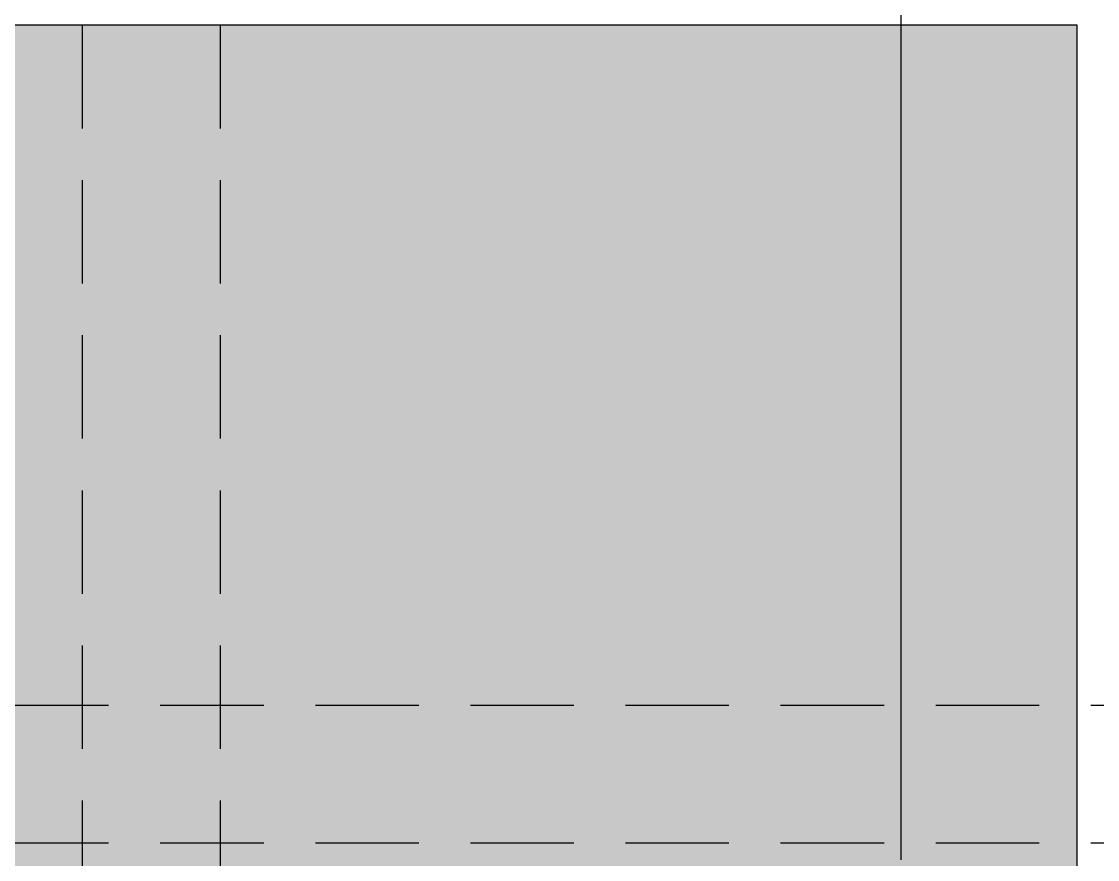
# Model space of a CAD drawing. Header units: millimetres. Extents: x -3567 to 83618, y -21481 to 19784.
# Drawn here: x 5759 to 6540, y 7130 to 7738 of the extents above; entities that cross this region are included whole.
import ezdxf
from ezdxf.enums import TextEntityAlignment as Align

# ---------------------------------------------------------------- set-up
doc = ezdxf.new("R2010")
doc.units = ezdxf.units.MM
doc.header["$LTSCALE"] = 150
doc.linetypes.add('1625_East Villa$0$DASHED', pattern=[0.75, 0.5, -0.25])
doc.linetypes.add('ACAD_ISO10W100', pattern=[18, 12, -3, 0, -3])
for name, color, linetype in [('1625_East Villa$0$ad-Elevation 10', 8, 'Continuous'), ('1625_East Villa$0$ad-Furniture', 8, 'Continuous'), ('ad-Section Line', 2, 'Continuous')]:
    doc.layers.add(name, color=color, linetype=linetype)
doc.styles.add('ARIAL', font='arial.ttf')

# ---------------------------------------------------------------- blocks, each defined once
blk = doc.blocks.new('enuklfk')
at = {"layer": 'ad-Section Line', "linetype": 'ACAD_ISO10W100', "ltscale": 0.5}
blk.add_line((-3847.77, 0), (829.32, 0), dxfattribs=at)
at = {"layer": 'ad-Section Line', "linetype": 'Continuous', "style": 'ARIAL', "width": 0.8}
blk.add_attdef('SECTION-LETTER', text='', height=80, rotation=2340, dxfattribs=at).set_placement((916.85, 0), align=Align.MIDDLE)
blk = doc.blocks.new('zw$4759')
at = {"layer": 'ad-Section Line', "xscale": 4.313292429215453, "yscale": 4.313292429215453, "zscale": 4.313292429215453, "rotation": 90}
blk.add_blockref('enuklfk', (6397.38, -1540.16), dxfattribs=at)
blk = doc.blocks.new('1625_East Villa$0$zw$DAD3')
at = {"transparency": 33554610}
h = blk.add_hatch(dxfattribs=at)
h.set_pattern_fill('DOTS', color=35, scale=20, angle=360)
h.set_pattern_definition([(360, (-800139.518, 271344.397), (15.875, 31.75), [0, -31.75])])
h.paths.add_polyline_path([(450, -2530), (2915, -2530), (2915, -450), (450, -450)])
at = {"layer": '1625_East Villa$0$ad-Elevation 10', "linetype": '1625_East Villa$0$DASHED'}
for points in [[(2193.33, 0), (2193.33, -2980)], [(2293.33, 0), (2293.33, -2980)], [(0, -943.33), (3365, -943.33)], [(0, -1043.33), (3365, -1043.33)]]:
    blk.add_lwpolyline(points, dxfattribs=at)
at = {"layer": '1625_East Villa$0$ad-Elevation 10'}
blk.add_lwpolyline([(450, -2530), (2915, -2530), (2915, -450), (450, -450)], close=True, dxfattribs=at)
blk = doc.blocks.new('1625_East Villa$0$zw$D46D')
at = {"layer": '1625_East Villa$0$ad-Furniture'}
blk.add_blockref('1625_East Villa$0$zw$DAD3', (3610, 8185), dxfattribs=at)
blk = doc.blocks.new('1625_East Villa')
at = {"layer": '1625_East Villa$0$ad-Furniture'}
blk.add_blockref('1625_East Villa$0$zw$D46D', (0, 0), dxfattribs=at)

msp = doc.modelspace()

# ---------------------------------------------------------------- block references
msp.add_blockref('1625_East Villa', (0, 0))

# ---------------------------------------------------------------- next in the draw order: block references
msp.add_blockref('zw$4759', (0, 13620))

doc.saveas('drawing.dxf')
